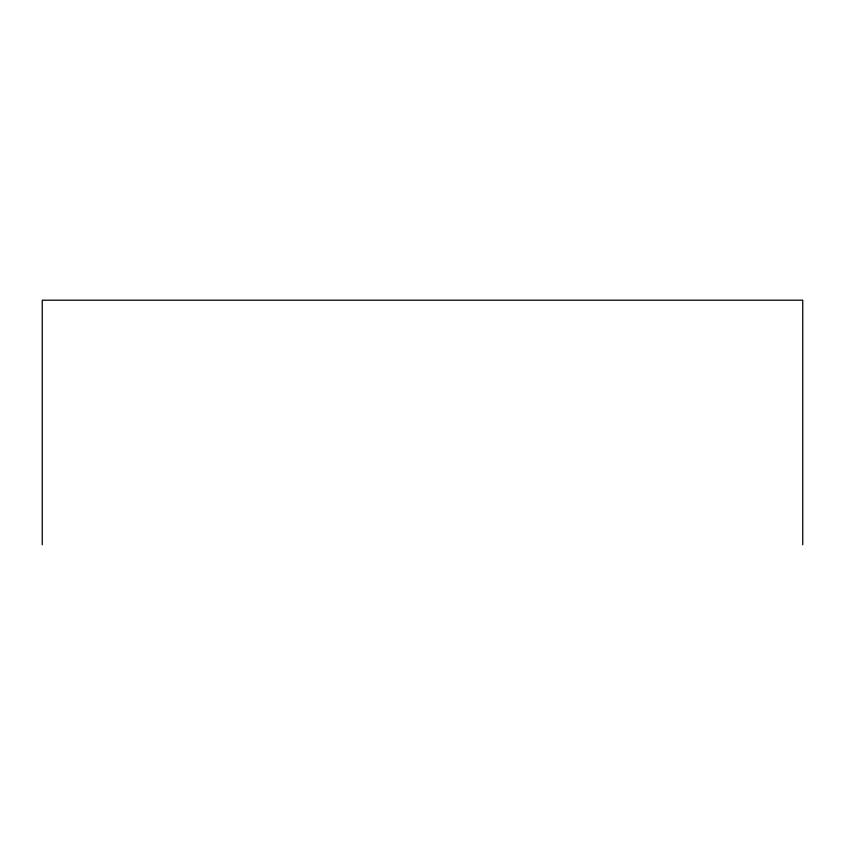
<?xml version="1.0" encoding="UTF-8"?>
<svg xmlns="http://www.w3.org/2000/svg" width="845" height="845" viewBox="0 0 845 845"><rect width="100%" height="100%" fill="white"/><g stroke="black" fill="none" stroke-linecap="round" stroke-linejoin="round"><path stroke-width="1.27" d="M802.75 544.793L802.75 300.207L42.25 300.207L42.25 544.793"/></g></svg>
